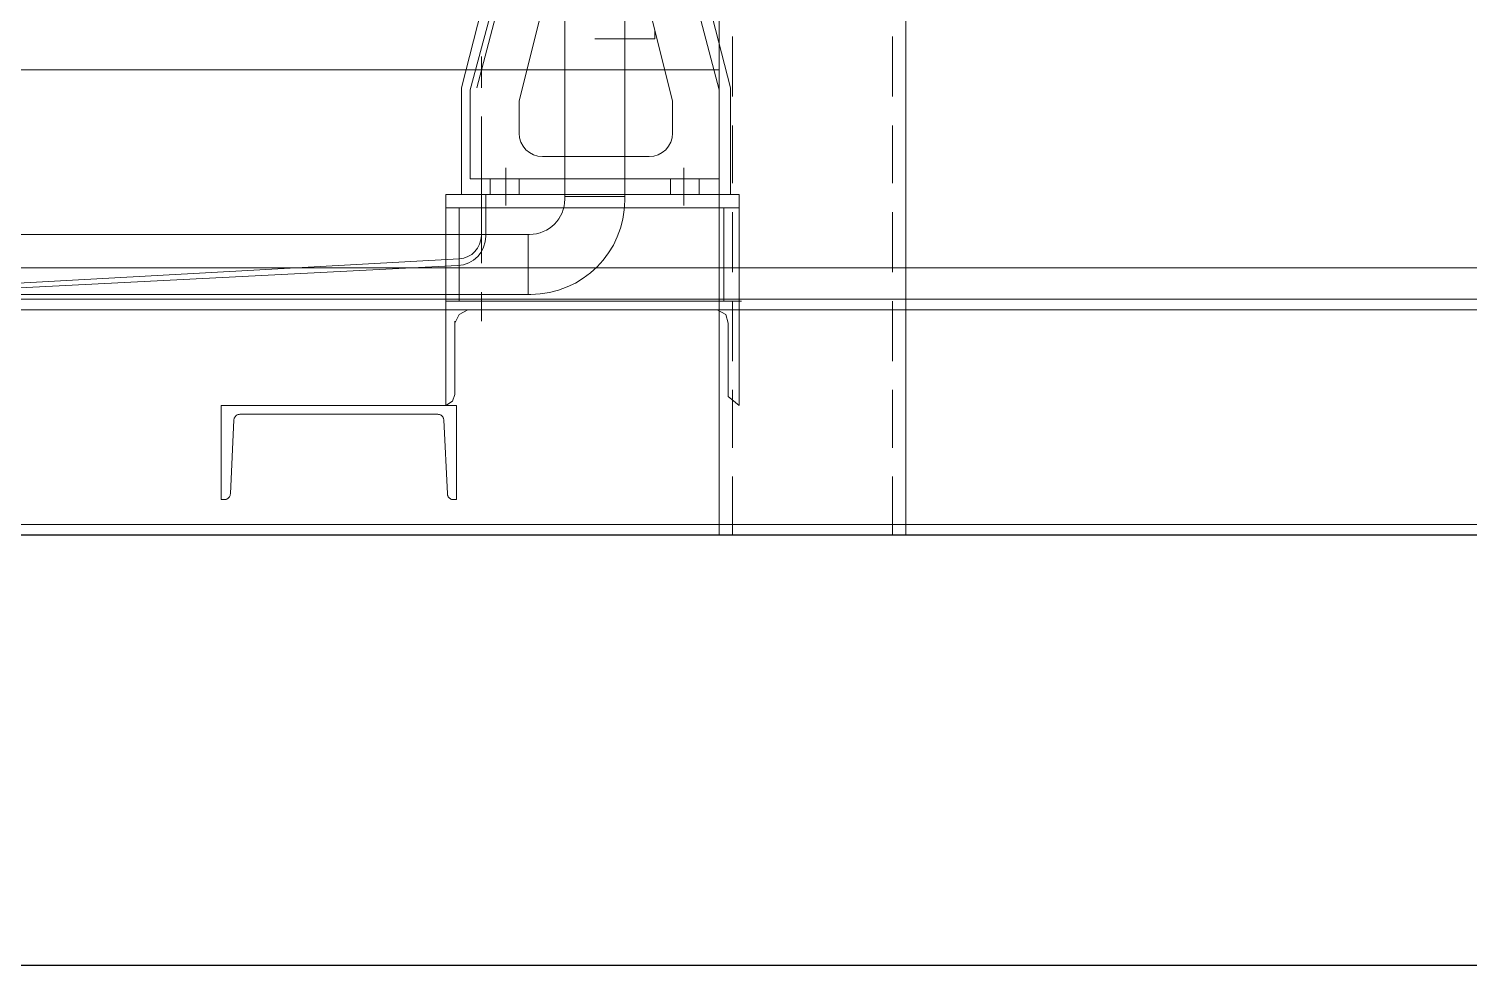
# Model space of a CAD drawing. Header units: metres. Extents: x 397906.3 to 397920.3, y 480840.8 to 480854.5.
# Drawn here: x 397908.671 to 397910.346, y 480840.833 to 480841.922 of the extents above; entities that cross this region are included whole.
import ezdxf

# ---------------------------------------------------------------- set-up
doc = ezdxf.new("R2010")
doc.units = ezdxf.units.M
doc.header["$MEASUREMENT"] = 0
doc.linetypes.add('HIDDEN', pattern=[0.375, 0.25, -0.125])
for name, color, linetype, lineweight in [('02-ENGINE', 213, 'Continuous', 0), ('03-PIPA', 213, 'Continuous', 0), ('10-SKID-P', 213, 'Continuous', 0), ('10-SKID-U', 213, 'Continuous', 0), ('at_Entity', 7, 'Continuous', 0), ('at_Rect', 7, 'Continuous', 0)]:
    doc.layers.add(name, color=color, linetype=linetype, lineweight=lineweight)

# ---------------------------------------------------------------- blocks, each defined once
blk = doc.blocks.new('WIP-Pump-S')
at = {"layer": '02-ENGINE'}
for p, q in [((4.3367, 0.7787), (4.291, 0.5958)), ((4.4557, 0.7787), (4.5014, 0.5958)), ((4.291, 0.5958), (4.291, 0.5518)), ((4.5014, 0.5958), (4.5014, 0.5518)), ((4.3232, 0.5195), (4.4692, 0.5195))]:
    blk.add_line(p, q, dxfattribs=at)
for points in [[(4.5807, 0.4677), (4.5807, 0.6141), (4.5152, 0.8703, 0.342624), (4.5073, 0.8763), (4.285, 0.8763, 0.342624), (4.2772, 0.8703), (4.2117, 0.6141), (4.2117, 0.4677)], [(5.4201, 0.3274), (4.5854, 0.37, -0.399339), (4.5472, 0.4103), (4.5472, 0.4677)], [(4.5533, 0.4677), (4.5533, 0.4115, 0.398109), (4.5837, 0.3792), (5.4127, 0.3334)]]:
    blk.add_lwpolyline(points, format="xyb", dxfattribs=at)
blk.add_lwpolyline([(4.291, 0.855), (4.291, 0.858), (4.294, 0.858), (4.294, 0.8611), (4.5014, 0.8611), (4.5685, 0.611), (4.5685, 0.489), (4.2269, 0.489), (4.2269, 0.611)], close=True, dxfattribs=at)
for points in [[(4.2757, 0.5043), (4.2757, 0.4524)], [(4.5197, 0.5043), (4.5197, 0.4524)], [(4.2269, 0.489), (4.5594, 0.489)], [(4.2269, 0.489), (4.5685, 0.489)], [(4.2544, 0.489), (4.2544, 0.4677)], [(4.294, 0.489), (4.294, 0.4677)], [(4.5014, 0.489), (4.5014, 0.4677)], [(4.5411, 0.489), (4.5411, 0.4677)]]:
    blk.add_lwpolyline(points, dxfattribs=at)
for centre, start, end in [((4.3232, 0.5518), 180, 270), ((4.4692, 0.5518), 270, 0)]:
    blk.add_arc(centre, 0.0323, start, end, dxfattribs=at)
at = {"layer": '03-PIPA'}
for p, q in [((4.3566, 1.9406), (4.3566, 0.4595)), ((4.4389, 1.9406), (4.4389, 0.4612)), ((6.6769, 0.4128), (4.4872, 0.4128)), ((4.4892, 0.4128), (4.4892, 0.3304)), ((4.4856, 0.3304), (6.6802, 0.3304))]:
    blk.add_line(p, q, dxfattribs=at)
for points in [[(4.3566, 0.4646), (4.4389, 0.4646)], [(4.4892, 0.4097), (4.4892, 0.3304)]]:
    blk.add_lwpolyline(points, dxfattribs=at)
for centre, radius in [((4.4856, 0.4595), 0.129), ((4.4872, 0.4612), 0.0484)]:
    blk.add_arc(centre, radius, 180, 270, dxfattribs=at)
at = {"layer": '10-SKID-P'}
for p, q in [((4.1995, 0.4494), (4.1995, 0.3213)), ((4.2208, 0.3213), (4.2208, 0.4494))]:
    blk.add_line(p, q, dxfattribs=at)
blk.add_lwpolyline([(4.602, 0.4494), (4.602, 0.3213), (4.5837, 0.3213), (4.5837, 0.4494), (4.602, 0.4494), (4.1995, 0.4494), (4.1995, 0.4677), (4.602, 0.4677), (4.602, 0.4494), (4.602, 0.4494)], dxfattribs=at)
at = {"layer": '10-SKID-U'}
for p, q in [((3.9708, 0.9251), (3.9708, 0)), ((4.2269, 0), (4.2269, 0.9251)), ((0, 0.3237), (7.67, 0.3237)), ((0, 0.3092), (7.67, 0.3092)), ((0, 0.0145), (7.67, 0.0145)), ((0, 0), (7.67, 0))]:
    blk.add_line(p, q, dxfattribs=at)
at = {"layer": '10-SKID-U', "linetype": 'HIDDEN', "ltscale": 50}
blk.add_line((4.2208, 0.3213), (4.1995, 0.3213), dxfattribs=at)
at = {"layer": '10-SKID-U'}
for points in [[(3.9891, 0.6842), (3.9891, 0.6019)], [(4.2086, 0.6842), (4.2086, 0.6019)], [(3.9891, 0.5622), (3.9891, 0.4829)], [(4.2086, 0.5622), (4.2086, 0.4829)], [(3.9891, 0.4433), (3.9891, 0.3609)], [(4.2086, 0.4433), (4.2086, 0.3609)], [(3.9891, 0.3213), (3.9891, 0.239)], [(4.2086, 0.3213), (4.2086, 0.239)], [(3.9891, 0.1993), (3.9891, 0.12)], [(4.2086, 0.1993), (4.2086, 0.12)], [(3.9891, 0.0804), (3.9891, 0)], [(4.2086, 0.0804), (4.2086, 0)]]:
    blk.add_lwpolyline(points, dxfattribs=at)
at = {"layer": '10-SKID-U', "linetype": 'HIDDEN', "ltscale": 50}
for points in [[(4.1964, 0.3213), (4.2727, 0.3213)], [(4.602, 0.3213), (4.1995, 0.3213), (4.1995, 0.178)], [(4.3062, 0.3213), (4.3825, 0.3213)], [(4.4191, 0.3213), (4.4892, 0.3213)], [(4.5258, 0.3213), (4.602, 0.3213)], [(4.602, 0.3213), (4.602, 0.178)], [(4.23, 0.3091), (4.2178, 0.303), (4.2147, 0.2908)], [(4.5898, 0.2908), (4.5837, 0.303), (4.5716, 0.3091)], [(4.2147, 0.2908), (4.2147, 0.1902)], [(4.5898, 0.2939), (4.5898, 0.1932)], [(4.1995, 0.178), (4.2147, 0.1902)], [(4.5898, 0.1932), (4.5929, 0.1841), (4.602, 0.178)]]:
    blk.add_lwpolyline(points, dxfattribs=at)
blk.add_lwpolyline([(4.5875, 0.178), (4.5875, 0.0489), (4.5919, 0.0489, 0.400154), (4.5999, 0.0566), (4.6048, 0.1582, -0.400154), (4.6129, 0.1659), (4.8846, 0.1659, -0.400154), (4.8927, 0.1582), (4.8976, 0.0566, 0.400154), (4.9056, 0.0489), (4.9101, 0.0489), (4.9101, 0.178)], format="xyb", close=True, dxfattribs=at)
at = {"layer": 'at_Entity'}
for points in [[(4.5594, 0.6141), (4.4923, 0.8702)], [(4.3154, 0.6934), (4.3154, 0.6812), (4.3977, 0.6812)], [(4.5533, 0.6141), (4.5533, 0.6568)], [(4.2269, 0.6385), (5.5505, 0.6385)], [(4.2269, 0.489), (4.2269, 0.611)], [(4.5533, 0.3731), (4.5533, 0.5744)], [(4.4892, 0.4097), (4.4892, 0.4128)], [(4.4892, 0.3304), (4.4892, 0.3335)], [(4.5533, 0.2939), (4.5533, 0.3335)], [(4.2269, 0.3091), (4.5746, 0.3091)]]:
    blk.add_lwpolyline(points, dxfattribs=at)
at = {"layer": 'at_Rect'}
for p, q in [((4.1995, 0.4494), (4.2208, 0.4494)), ((0, 0.367), (7.67, 0.367)), ((7.67, 0), (0, 0)), ((7.67, 0), (0, 0))]:
    blk.add_line(p, q, dxfattribs=at)

msp = doc.modelspace()

# ---------------------------------------------------------------- linework, layer by layer
at = {"elevation": 7.622}
msp.add_lwpolyline([(397906.2662, 480841.3334), (397906.2662, 480840.8334), (397913.3462, 480840.8334), (397913.3462, 480841.3334)], close=True, dxfattribs=at)

# ---------------------------------------------------------------- block references
at = {"xscale": -0.8474630183703425, "yscale": 0.8474630183703425, "zscale": 0.8474630183703425}
msp.add_blockref('WIP-Pump-S', (397913.0562, 480841.3334, 7.622), dxfattribs=at)

doc.saveas('drawing.dxf')
